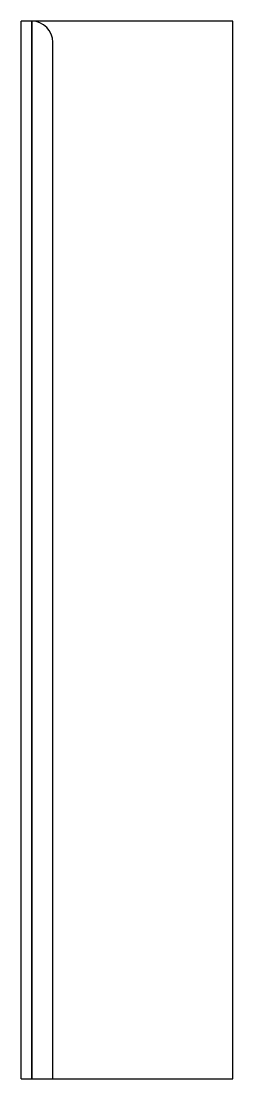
# Model space of a CAD drawing. Extents: x 0 to 20, y 0 to 100.
import ezdxf

# ---------------------------------------------------------------- set-up
doc = ezdxf.new("R2010")
doc.units = 0
doc.layers.get('0').update_dxf_attribs({"linetype": 'CONTINUOUS'})

msp = doc.modelspace()

# ---------------------------------------------------------------- linework, layer by layer
at = {"linetype": 'CONTINUOUS'}
for p, q in [((20, 100), (0, 100)), ((0, 0), (0, 100)), ((1, 0), (1, 100)), ((1, 100), (1, 0)), ((20, 0), (20, 100)), ((3, 0), (3, 98)), ((0, 0), (20, 0)), ((1, 0), (3, 0))]:
    msp.add_line(p, q, dxfattribs=at)
msp.add_arc((1, 98), 2, 0, 90, dxfattribs=at)

doc.saveas('drawing.dxf')
